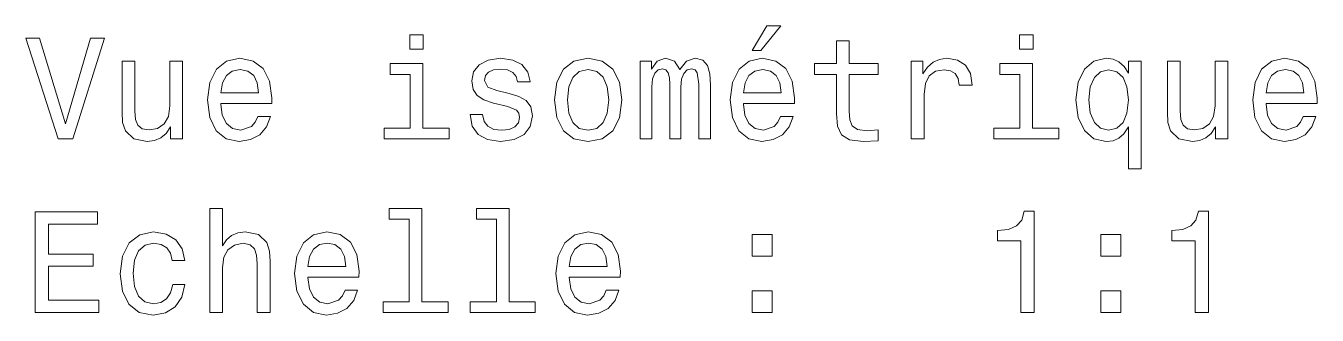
# Model space of a CAD drawing. Extents: x 319 to 941, y 145 to 775.
# Drawn here: x 825.62 to 870.63, y 497.17 to 507.25 of the extents above; entities that cross this region are included whole.
import ezdxf

# ---------------------------------------------------------------- set-up
doc = ezdxf.new("R2010")
doc.units = 0

msp = doc.modelspace()

# ---------------------------------------------------------------- linework, layer by layer
at = {"color": 7, "lineweight": 13}
for points in [[(839.474, 506.936), (839.004, 506.936), (839.004, 506.432), (839.474, 506.432)], [(850.942, 506.391), (851.239, 506.391), (851.94, 507.249), (851.446, 507.249)], [(860.726, 506.936), (860.257, 506.936), (860.257, 506.432), (860.726, 506.432)], [(827.879, 506.82), (827.002, 503.84), (826.099, 506.82), (825.62, 506.82), (826.749, 503.315), (827.254, 503.315), (828.358, 506.82)], [(853.877, 505.554), (853.877, 504.198), (853.907, 503.759), (854.048, 503.456), (854.331, 503.28), (854.81, 503.219), (855.334, 503.244), (855.334, 503.628), (854.951, 503.597), (854.603, 503.638), (854.417, 503.764), (854.336, 503.976), (854.321, 504.273), (854.321, 505.554), (855.334, 505.554), (855.334, 505.932), (854.321, 505.932), (854.321, 506.724), (853.877, 506.724), (853.877, 505.932), (853.11, 505.932), (853.11, 505.554)], [(831.082, 506.023), (830.638, 506.023), (830.638, 504.46), (830.587, 504.097), (830.441, 503.834), (830.214, 503.673), (829.917, 503.623), (829.68, 503.663), (829.528, 503.784), (829.443, 503.991), (829.422, 504.283), (829.422, 506.023), (828.979, 506.023), (828.979, 504.243), (828.994, 503.885), (829.089, 503.587), (829.382, 503.315), (829.851, 503.219), (830.103, 503.254), (830.32, 503.345), (830.507, 503.502), (830.658, 503.729), (830.658, 503.315), (831.082, 503.315)], [(832.418, 504.54), (834.193, 504.54), (834.198, 504.747), (834.118, 505.327), (833.896, 505.761), (833.543, 506.023), (833.074, 506.119), (832.615, 506.018), (832.262, 505.736), (832.035, 505.277), (831.954, 504.672), (832.03, 504.051), (832.257, 503.597), (832.605, 503.315), (833.059, 503.219), (833.452, 503.285), (833.775, 503.456), (834.012, 503.729), (834.148, 504.092), (833.709, 504.092), (833.618, 503.89), (833.487, 503.739), (833.114, 503.618), (832.827, 503.673), (832.61, 503.85), (832.468, 504.137), (832.418, 504.525)], [(839.458, 503.688), (839.458, 505.932), (838.319, 505.932), (838.319, 505.554), (839.015, 505.554), (839.015, 503.688), (838.107, 503.688), (838.107, 503.315), (840.376, 503.315), (840.376, 503.688)], [(842.464, 504.894), (842.035, 504.994), (841.718, 505.11), (841.612, 505.347), (841.642, 505.514), (841.748, 505.635), (841.919, 505.711), (842.167, 505.741), (842.404, 505.711), (842.59, 505.62), (842.711, 505.484), (842.762, 505.302), (843.195, 505.302), (843.195, 505.312), (843.12, 505.64), (842.913, 505.897), (842.59, 506.059), (842.167, 506.119), (841.738, 506.059), (841.425, 505.892), (841.229, 505.645), (841.168, 505.332), (841.213, 505.03), (841.355, 504.818), (841.587, 504.667), (841.924, 504.561), (842.419, 504.44), (842.721, 504.314), (842.802, 504.213), (842.832, 504.061), (842.787, 503.875), (842.666, 503.734), (842.469, 503.643), (842.207, 503.613), (841.93, 503.643), (841.728, 503.749), (841.592, 503.92), (841.536, 504.157), (841.107, 504.157), (841.178, 503.754), (841.385, 503.461), (841.713, 503.285), (842.167, 503.219), (842.641, 503.285), (842.989, 503.461), (843.2, 503.744), (843.276, 504.112), (843.221, 504.43), (843.064, 504.646), (842.807, 504.788)], [(844.043, 504.667), (844.123, 504.051), (844.355, 503.597), (844.724, 503.315), (845.218, 503.219), (845.707, 503.315), (846.075, 503.592), (846.307, 504.046), (846.393, 504.667), (846.307, 505.282), (846.075, 505.741), (845.707, 506.018), (845.218, 506.119), (844.724, 506.018), (844.355, 505.736), (844.123, 505.282)], [(847.033, 503.315), (847.442, 503.315), (847.442, 505.126), (847.467, 505.398), (847.543, 505.595), (847.659, 505.711), (847.81, 505.756), (847.931, 505.716), (848.012, 505.615), (848.052, 505.443), (848.067, 505.216), (848.067, 503.315), (848.45, 503.315), (848.45, 505.126), (848.476, 505.393), (848.551, 505.59), (848.672, 505.711), (848.824, 505.756), (848.945, 505.716), (849.025, 505.615), (849.076, 505.216), (849.076, 503.315), (849.484, 503.315), (849.484, 505.186), (849.459, 505.574), (849.378, 505.872), (849.217, 506.053), (848.955, 506.119), (848.647, 506.018), (848.41, 505.726), (848.224, 506.013), (847.911, 506.119), (847.623, 506.018), (847.427, 505.736), (847.427, 506.023), (847.033, 506.023)], [(850.634, 504.54), (852.409, 504.54), (852.414, 504.747), (852.334, 505.327), (852.112, 505.761), (851.759, 506.023), (851.29, 506.119), (850.831, 506.018), (850.478, 505.736), (850.251, 505.277), (850.17, 504.672), (850.246, 504.051), (850.473, 503.597), (850.821, 503.315), (851.275, 503.219), (851.668, 503.285), (851.991, 503.456), (852.228, 503.729), (852.364, 504.092), (851.925, 504.092), (851.834, 503.89), (851.703, 503.739), (851.33, 503.618), (851.043, 503.673), (850.826, 503.85), (850.685, 504.137), (850.634, 504.525)], [(856.484, 503.315), (856.928, 503.315), (856.928, 504.863), (856.974, 505.236), (857.11, 505.504), (857.332, 505.665), (857.629, 505.721), (857.851, 505.685), (858.017, 505.584), (858.118, 505.413), (858.154, 505.181), (858.602, 505.181), (858.542, 505.59), (858.375, 505.882), (858.098, 506.059), (857.72, 506.119), (857.463, 506.079), (857.241, 505.978), (857.044, 505.806), (856.888, 505.574), (856.888, 506.023), (856.484, 506.023)], [(860.711, 503.688), (860.711, 505.932), (859.571, 505.932), (859.571, 505.554), (860.267, 505.554), (860.267, 503.688), (859.359, 503.688), (859.359, 503.315), (861.628, 503.315), (861.628, 503.688)], [(864.054, 505.605), (863.898, 505.832), (863.721, 505.993), (863.515, 506.084), (863.278, 506.119), (862.849, 506.018), (862.516, 505.736), (862.299, 505.282), (862.224, 504.672), (862.299, 504.056), (862.516, 503.602), (862.849, 503.315), (863.278, 503.219), (863.515, 503.249), (863.716, 503.335), (863.893, 503.492), (864.054, 503.729), (864.054, 502.266), (864.498, 502.266), (864.498, 506.023), (864.054, 506.023)], [(867.514, 506.023), (867.07, 506.023), (867.07, 504.46), (867.02, 504.097), (866.873, 503.834), (866.646, 503.673), (866.349, 503.623), (866.112, 503.663), (865.961, 503.784), (865.875, 503.991), (865.855, 504.283), (865.855, 506.023), (865.411, 506.023), (865.411, 504.243), (865.426, 503.885), (865.522, 503.587), (865.814, 503.315), (866.283, 503.219), (866.535, 503.254), (866.752, 503.345), (866.939, 503.502), (867.09, 503.729), (867.09, 503.315), (867.514, 503.315)], [(868.85, 504.54), (870.625, 504.54), (870.631, 504.747), (870.55, 505.327), (870.328, 505.761), (869.975, 506.023), (869.506, 506.119), (869.047, 506.018), (868.694, 505.736), (868.467, 505.277), (868.386, 504.672), (868.462, 504.051), (868.689, 503.597), (869.037, 503.315), (869.491, 503.219), (869.884, 503.285), (870.207, 503.456), (870.444, 503.729), (870.58, 504.092), (870.141, 504.092), (870.051, 503.89), (869.919, 503.739), (869.546, 503.618), (869.259, 503.673), (869.042, 503.85), (868.901, 504.137), (868.85, 504.525)], [(832.418, 504.914), (832.474, 505.262), (832.61, 505.519), (832.816, 505.675), (833.089, 505.731), (833.356, 505.675), (833.563, 505.519), (833.689, 505.262), (833.734, 504.914)], [(844.497, 504.672), (844.542, 505.126), (844.683, 505.453), (844.91, 505.655), (845.218, 505.726), (845.52, 505.655), (845.747, 505.458), (845.888, 505.126), (845.939, 504.672), (845.888, 504.213), (845.747, 503.88), (845.52, 503.678), (845.218, 503.613), (844.91, 503.678), (844.683, 503.88), (844.542, 504.213)], [(850.634, 504.914), (850.69, 505.262), (850.826, 505.519), (851.033, 505.675), (851.305, 505.731), (851.572, 505.675), (851.779, 505.519), (851.905, 505.262), (851.95, 504.914)], [(862.677, 504.672), (862.723, 505.12), (862.864, 505.448), (863.076, 505.65), (863.353, 505.721), (863.646, 505.65), (863.868, 505.453), (863.999, 505.126), (864.049, 504.672), (863.999, 504.213), (863.868, 503.885), (863.646, 503.683), (863.353, 503.618), (863.076, 503.683), (862.864, 503.885), (862.723, 504.218)], [(868.85, 504.914), (868.906, 505.262), (869.042, 505.519), (869.249, 505.675), (869.521, 505.731), (869.788, 505.675), (869.995, 505.519), (870.121, 505.262), (870.167, 504.914)], [(825.943, 497.268), (828.162, 497.268), (828.162, 497.692), (826.406, 497.692), (826.406, 498.877), (827.97, 498.877), (827.97, 499.296), (826.406, 499.296), (826.406, 500.345), (828.121, 500.345), (828.121, 500.768), (825.943, 500.768)], [(832.03, 497.268), (832.474, 497.268), (832.474, 498.832), (832.519, 499.19), (832.665, 499.452), (832.892, 499.613), (833.195, 499.674), (833.437, 499.623), (833.588, 499.487), (833.664, 499.26), (833.689, 498.958), (833.689, 497.268), (834.133, 497.268), (834.133, 499.048), (834.113, 499.406), (834.022, 499.704), (833.724, 499.976), (833.26, 500.072), (833.008, 500.037), (832.791, 499.941), (832.61, 499.79), (832.474, 499.583), (832.474, 500.889), (832.03, 500.889)], [(838.984, 500.516), (838.984, 497.641), (838.071, 497.641), (838.071, 497.268), (840.336, 497.268), (840.336, 497.641), (839.428, 497.641), (839.428, 500.889), (838.288, 500.889), (838.288, 500.516)], [(842.02, 500.516), (842.02, 497.641), (841.107, 497.641), (841.107, 497.268), (843.372, 497.268), (843.372, 497.641), (842.464, 497.641), (842.464, 500.889), (841.324, 500.889), (841.324, 500.516)], [(860.307, 497.268), (860.766, 497.268), (860.766, 500.793), (860.423, 500.793), (860.332, 500.486), (860.151, 500.279), (859.873, 500.158), (859.49, 500.118), (859.49, 499.76), (860.307, 499.76)], [(866.379, 497.268), (866.838, 497.268), (866.838, 500.793), (866.495, 500.793), (866.404, 500.486), (866.223, 500.279), (865.945, 500.158), (865.562, 500.118), (865.562, 499.76), (866.379, 499.76)], [(830.718, 499.079), (831.157, 499.079), (831.066, 499.482), (830.85, 499.8), (830.512, 499.997), (830.073, 500.072), (829.589, 499.971), (829.221, 499.689), (828.989, 499.23), (828.908, 498.615), (828.984, 498.004), (829.211, 497.551), (829.569, 497.268), (830.058, 497.172), (830.492, 497.248), (830.829, 497.46), (831.061, 497.793), (831.162, 498.236), (830.739, 498.236), (830.663, 497.954), (830.522, 497.742), (830.32, 497.611), (830.073, 497.571), (829.765, 497.636), (829.543, 497.838), (829.407, 498.166), (829.362, 498.63), (829.407, 499.084), (829.548, 499.412), (829.775, 499.613), (830.073, 499.684), (830.335, 499.638), (830.532, 499.522), (830.663, 499.331)], [(835.454, 498.494), (837.229, 498.494), (837.234, 498.7), (837.154, 499.28), (836.932, 499.714), (836.579, 499.976), (836.11, 500.072), (835.651, 499.971), (835.298, 499.689), (835.071, 499.23), (834.99, 498.625), (835.066, 498.004), (835.293, 497.551), (835.641, 497.268), (836.095, 497.172), (836.488, 497.238), (836.811, 497.409), (837.048, 497.682), (837.184, 498.045), (836.745, 498.045), (836.654, 497.843), (836.523, 497.692), (836.15, 497.571), (835.863, 497.626), (835.646, 497.803), (835.504, 498.09), (835.454, 498.479)], [(844.562, 498.494), (846.337, 498.494), (846.342, 498.7), (846.262, 499.28), (846.04, 499.714), (845.687, 499.976), (845.218, 500.072), (844.759, 499.971), (844.406, 499.689), (844.179, 499.23), (844.098, 498.625), (844.174, 498.004), (844.401, 497.551), (844.749, 497.268), (845.203, 497.172), (845.596, 497.238), (845.919, 497.409), (846.156, 497.682), (846.292, 498.045), (845.853, 498.045), (845.762, 497.843), (845.631, 497.692), (845.258, 497.571), (844.971, 497.626), (844.754, 497.803), (844.613, 498.09), (844.562, 498.479)], [(835.454, 498.867), (835.51, 499.215), (835.646, 499.472), (835.852, 499.628), (836.125, 499.684), (836.392, 499.628), (836.599, 499.472), (836.725, 499.215), (836.77, 498.867)], [(844.562, 498.867), (844.618, 499.215), (844.754, 499.472), (844.961, 499.628), (845.233, 499.684), (845.5, 499.628), (845.707, 499.472), (845.833, 499.215), (845.878, 498.867)], [(850.942, 499.225), (851.638, 499.225), (851.638, 499.976), (850.942, 499.976)], [(863.086, 499.225), (863.782, 499.225), (863.782, 499.976), (863.086, 499.976)], [(850.942, 497.268), (851.638, 497.268), (851.638, 498.02), (850.942, 498.02)], [(863.086, 497.268), (863.782, 497.268), (863.782, 498.02), (863.086, 498.02)]]:
    msp.add_lwpolyline(points, close=True, dxfattribs=at)

doc.saveas('drawing.dxf')
